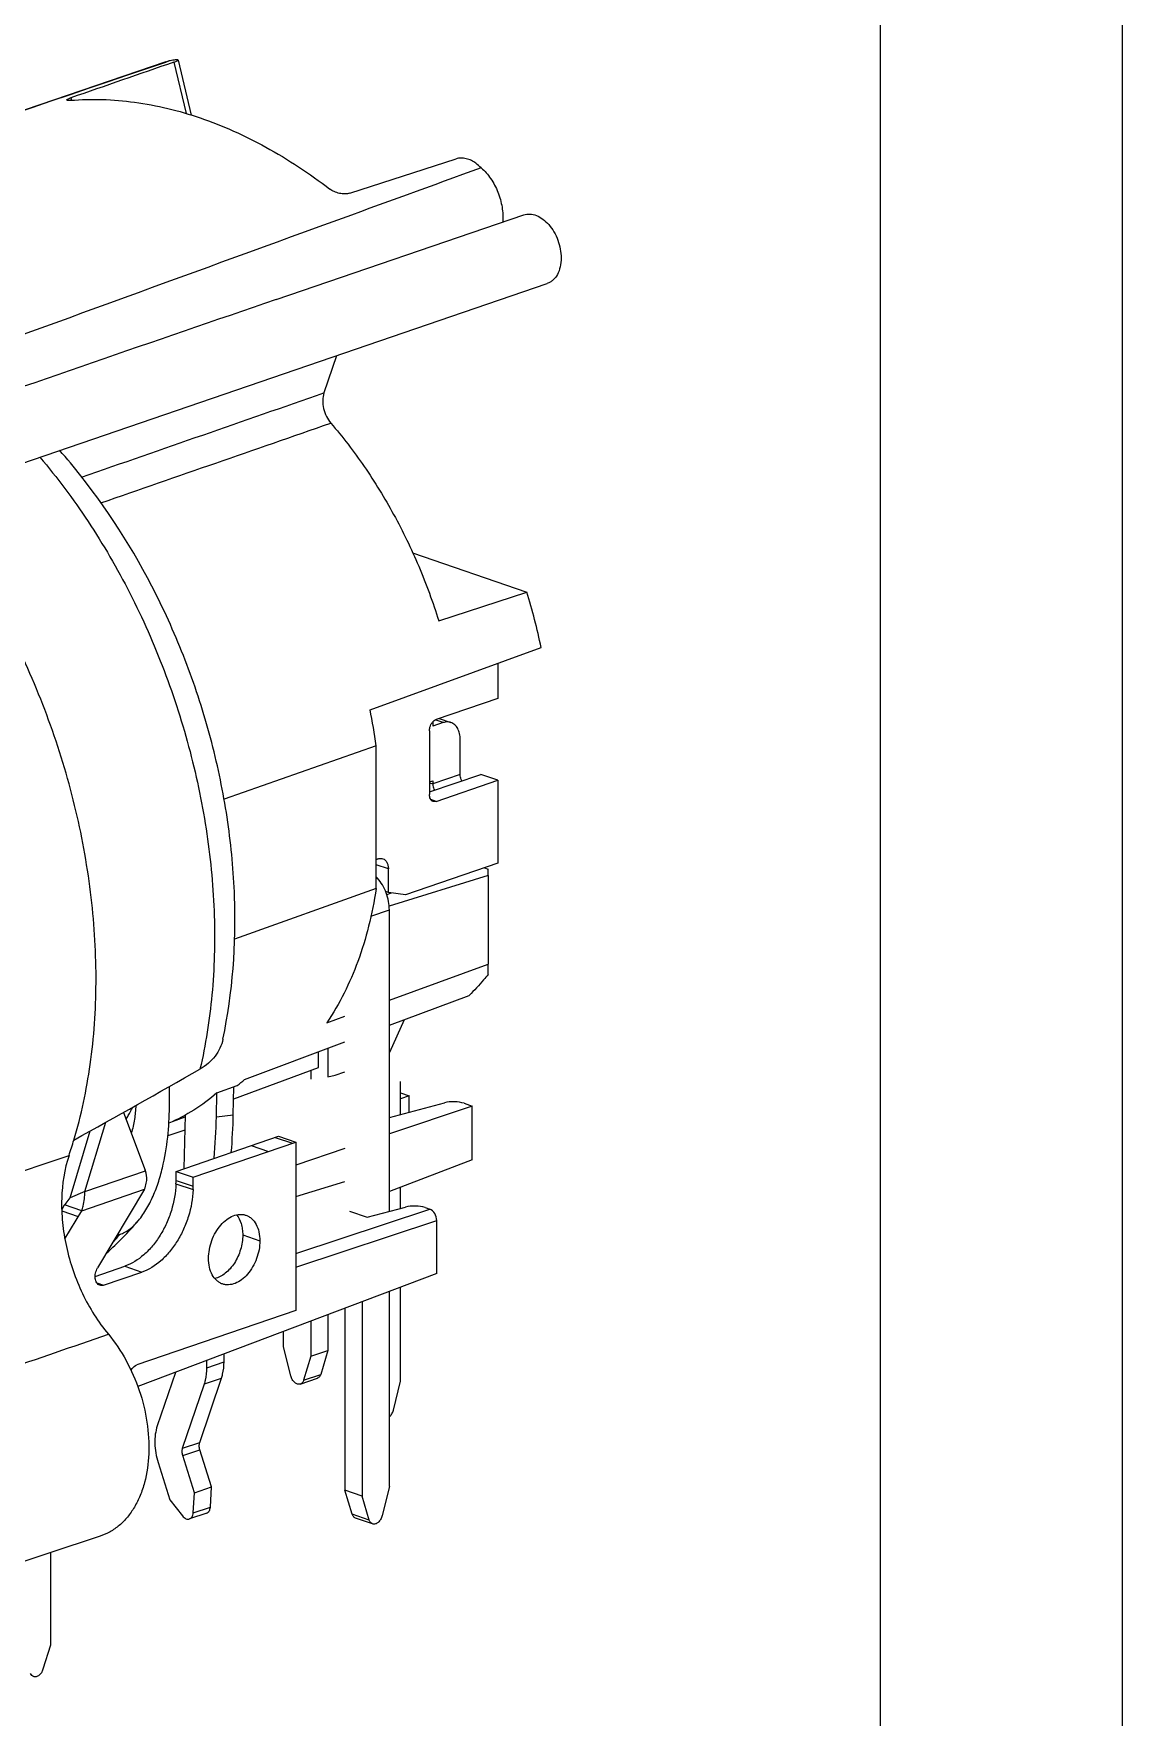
# Model space of a CAD drawing. Header units: millimetres. Extents: x 0 to 420, y -2 to 297.
# Drawn here: x 375 to 420, y 59.1 to 128.6 of the extents above; entities that cross this region are included whole.
import ezdxf

# ---------------------------------------------------------------- set-up
doc = ezdxf.new("R2010")
doc.units = ezdxf.units.MM
doc.header["$LTSCALE"] = 23.1
doc.layers.get('0').update_dxf_attribs({"linetype": 'CONTINUOUS'})
for name, color, linetype in [('AUSFORMSCHRAEGEN', 7, 'CONTINUOUS'), ('BEZUGSACHSEN', 7, 'CONTINUOUS'), ('FASEN', 7, 'CONTINUOUS'), ('RUNDUNGEN', 7, 'CONTINUOUS')]:
    doc.layers.add(name, color=color, linetype=linetype)

msp = doc.modelspace()

# ---------------------------------------------------------------- linework, layer by layer
at = {"color": 7, "linetype": 'CONTINUOUS'}
for p, q in [((420, 0), (420, 297)), ((410, 10), (410, 287)), ((391.75792, 100.35808), (392.24545, 100.19134)), ((394.18458, 97.80515), (393.47747, 98.047)), ((389.65909, 93.16949), (389.54602, 93.20816)), ((387.16301, 86.73629), (387.16301, 85.55554)), ((383.24976, 83.98929), (383.27734, 85.14316)), ((377.11577, 80.81475), (377.97533, 83.67521)), ((381.58888, 81.4082), (385.83152, 82.85927)), ((385.12442, 83.10111), (385.83152, 82.85927)), ((385.83152, 82.85927), (385.83152, 75.90554)), ((380.88178, 81.65004), (381.58888, 81.4082)), ((381.58888, 81.03232), (381.58888, 81.4082)), ((377.11577, 80.81475), (376.5034, 80.55435)), ((379.58245, 80.9099), (377.64042, 77.66487)), ((376.98245, 80.02064), (376.27534, 80.26249)), ((376.2892, 78.86227), (376.98245, 80.02064)), ((377.89042, 76.94829), (379.46756, 77.48771)), ((385.83152, 75.90554), (379.25543, 73.65639)), ((387.86304, 75.99244), (387.86304, 68.4809)), ((387.16301, 75.72798), (387.16301, 74.25604)), ((382.86781, 73.7812), (382.86781, 74.10534)), ((386.4559, 74.0142), (387.16301, 74.25604)), ((387.16301, 74.25604), (386.86311, 73.26362)), ((381.8631, 70.45482), (382.76484, 73.11239)), ((386.01966, 72.86276), (386.72677, 73.10461)), ((382.35486, 68.61458), (381.86942, 70.15184)), ((381.64775, 68.37274), (382.35486, 68.61458)), ((382.30113, 67.78348), (382.35486, 68.61458)), ((388.57015, 68.23905), (387.86304, 68.4809)), ((388.16294, 67.48848), (387.86304, 68.4809)), ((382.14873, 67.53289), (381.44163, 67.29104)), ((389.00639, 67.08762), (388.29928, 67.32946)), ((375.69161, 62.07186), (375.38227, 61.08446))]:
    msp.add_line(p, q, dxfattribs=at)
at = {"color": 3, "linetype": 'CONTINUOUS'}
for p, q in [((394.18458, 102.6363), (394.18458, 101.18805)), ((391.49757, 100.21741), (391.49757, 100.03973)), ((391.92183, 100.18484), (391.49757, 100.03973)), ((392.62894, 98.03987), (392.62894, 99.48699)), ((391.35615, 97.7361), (391.49757, 97.78447)), ((391.49757, 97.78447), (391.49757, 97.65292)), ((394.18458, 97.80515), (394.18458, 94.37528)), ((389.65909, 93.16949), (389.65909, 94.14304)), ((394.18458, 94.37528), (390.3662, 93.06932)), ((389.20654, 93.76038), (389.15743, 93.81486)), ((390.3662, 93.06932), (389.65909, 93.16949)), ((389.70152, 79.99791), (389.70152, 92.45177)), ((390.30817, 87.91265), (389.70152, 86.55817)), ((386.4559, 85.82127), (386.4559, 85.46019)), ((382.55136, 83.89742), (382.57505, 84.88872)), ((390.16587, 84.00083), (390.16587, 85.36457)), ((381.26039, 83.97515), (381.20749, 81.76144)), ((376.5034, 80.55435), (377.33395, 83.3183)), ((380.88178, 81.65004), (385.12442, 83.10111)), ((380.88178, 81.27417), (380.88178, 81.65004)), ((390.16587, 80.12127), (390.16587, 80.99693)), ((376.15697, 80.0647), (376.27534, 80.26249)), ((377.53832, 77.31156), (378.76046, 77.72955)), ((389.70152, 68.62601), (389.70152, 76.68698)), ((390.16587, 72.98387), (390.16587, 76.8624)), ((388.57015, 76.25957), (388.57015, 68.23905)), ((386.4559, 75.46085), (386.4559, 74.0142)), ((385.32453, 74.40115), (385.32453, 75.03344)), ((382.16071, 73.53935), (382.16071, 73.8382)), ((385.62443, 73.20358), (385.32453, 74.40115)), ((386.4559, 74.0142), (386.156, 73.02178)), ((380.85714, 73.34574), (380.10701, 71.13497)), ((381.156, 70.21297), (382.05773, 72.87055)), ((389.86597, 71.78631), (390.16587, 72.98387)), ((380.13858, 69.62007), (380.62402, 68.08282)), ((381.64775, 68.37274), (381.16231, 69.90999)), ((381.59403, 67.54164), (381.64775, 68.37274)), ((388.87005, 67.24663), (388.57015, 68.23905)), ((389.70152, 68.62601), (389.40162, 67.42844)), ((380.62402, 68.08282), (381.15074, 67.4161))]:
    msp.add_line(p, q, dxfattribs=at)
at = {"color": 9, "linetype": 'CONTINUOUS'}
for p, q in [((391.92183, 100.18484), (391.59384, 100.29702)), ((391.35615, 97.70128), (391.49757, 97.65292)), ((392.62894, 98.03987), (391.49757, 97.65292)), ((389.15743, 94.53528), (389.23483, 94.56175)), ((389.65909, 94.14304), (389.15743, 94.31462)), ((389.15743, 93.74358), (389.20654, 93.76038)), ((388.94037, 92.19144), (389.70152, 92.45177)), ((382.55136, 83.89742), (383.24976, 83.98929)), ((384.983, 83.05274), (385.6901, 82.8109)), ((383.99305, 82.71416), (384.70015, 82.47232)), ((377.11577, 80.81475), (379.61713, 81.67026)), ((376.98245, 80.02064), (379.58245, 80.9099)), ((380.87927, 81.13641), (381.58638, 80.89456)), ((380.88178, 81.27417), (381.58888, 81.03232)), ((376.15984, 80.01732), (376.84103, 79.78434)), ((383.63949, 79.02241), (384.3466, 78.78056)), ((378.76046, 77.72955), (379.46756, 77.48771)), ((377.6051, 77.04588), (377.89042, 76.94829)), ((382.16071, 73.53935), (382.86781, 73.7812)), ((382.05773, 72.87055), (382.76484, 73.11239)), ((386.156, 73.02178), (386.86311, 73.26362)), ((381.156, 70.21297), (381.8631, 70.45482)), ((381.16231, 69.90999), (381.86942, 70.15184)), ((381.59403, 67.54164), (382.30113, 67.78348)), ((388.87005, 67.24663), (388.16294, 67.48848))]:
    msp.add_line(p, q, dxfattribs=at)
at = {"color": 3, "linetype": 'CONTINUOUS'}
for centre, radius, start, end in [((389.4647, 93.89155), 0.70852, 108.931777, 115.7075684), ((355.83593, 84.52891), 26.7229, 354.974748, 358.6459261), ((377.07485, 81.27439), 3.80692, 357.9230608, 359.9965663)]:
    msp.add_arc(centre, radius, start, end, dxfattribs=at)
at = {"color": 7, "linetype": 'CONTINUOUS'}
for centre, radius, start, end in [((356.4858, 84.6232), 26.77147, 355.304335, 358.6431999), ((379.10961, 81.50722), 0.53307, 17.8101752, 20.7205711), ((377.27108, 81.69675), 2.44163, 341.2000676, 347.3771709), ((377.78196, 81.03255), 3.80692, 357.9230608, 359.9965663)]:
    msp.add_arc(centre, radius, start, end, dxfattribs=at)
at = {"color": 3, "linetype": 'CONTINUOUS'}
for points, knots in [([(392.24545, 100.19134), (392.19531, 100.20848), (392.08446, 100.22478), (391.97521, 100.2031), (391.92183, 100.18484)], [0, 0, 0, 0, 0.4843507, 1, 1, 1, 1]), ([(392.62894, 99.48699), (392.62894, 99.56918), (392.61359, 99.7263), (392.53907, 99.93873), (392.43384, 100.07908), (392.33046, 100.15543), (392.27421, 100.1815), (392.24545, 100.19134)], [0, 0, 0, 0, 0.28922196, 0.55034562, 0.78362798, 0.89305059, 1, 1, 1, 1]), ([(391.49757, 97.65292), (391.49757, 97.63092), (391.50352, 97.54086), (391.53113, 97.45243), (391.56216, 97.39176)], [0, 0, 0, 0, 0.24400522, 1, 1, 1, 1]), ([(392.69353, 97.77872), (392.68312, 97.79907), (392.64682, 97.8816), (392.62894, 97.9726), (392.62894, 98.03987)], [0, 0, 0, 0, 0.25361389, 1, 1, 1, 1]), ([(389.23483, 94.56175), (389.26684, 94.5727), (389.33239, 94.58567), (389.3989, 94.57594), (389.429, 94.56565)], [0, 0, 0, 0, 0.51543284, 1, 1, 1, 1]), ([(389.429, 94.56565), (389.46372, 94.55377), (389.53129, 94.51292), (389.60507, 94.41413), (389.6499, 94.2866), (389.65909, 94.19234), (389.65909, 94.14304)], [0, 0, 0, 0, 0.2154997, 0.44900128, 0.71051298, 1, 1, 1, 1]), ([(389.70152, 92.45177), (389.70152, 92.56965), (389.67746, 92.80955), (389.57893, 93.15779), (389.42357, 93.482), (389.28386, 93.67462), (389.20654, 93.76038)], [0, 0, 0, 0, 0.24781969, 0.50343935, 0.75726643, 1, 1, 1, 1]), ([(380.87928, 81.13643), (380.86583, 80.76424), (380.76545, 80.2024), (380.49978, 79.50057), (380.23752, 79.0069), (379.92229, 78.56743), (379.4656, 78.09333), (379.05002, 77.82859), (378.76046, 77.72955)], [0, 0, 0, 0, 0.26469297, 0.39962565, 0.53252572, 0.66085436, 0.78249593, 1, 1, 1, 1]), ([(376.27534, 80.26249), (376.29725, 80.28619), (376.37892, 80.37894), (376.45263, 80.4785), (376.5034, 80.55435)], [0, 0, 0, 0, 0.26126071, 1, 1, 1, 1]), ([(383.38276, 79.85403), (383.47029, 79.74876), (383.56733, 79.55051), (383.62911, 79.26201), (383.63949, 79.10369), (383.63949, 79.02241)], [0, 0, 0, 0, 0.46439625, 0.72429916, 1, 1, 1, 1]), ([(383.63949, 79.02241), (383.63949, 78.82036), (383.5907, 78.51304), (383.44757, 78.13087), (383.30271, 77.86332), (383.12735, 77.62912), (382.92843, 77.43782), (382.71395, 77.29755), (382.55958, 77.2401), (382.48356, 77.22323)], [0, 0, 0, 0, 0.26591275, 0.40217648, 0.53616789, 0.66484257, 0.78577826, 0.89751868, 1, 1, 1, 1]), ([(382.05773, 72.87055), (382.075, 72.92145), (382.13742, 73.13905), (382.16071, 73.36697), (382.16071, 73.53935)], [0, 0, 0, 0, 0.23771577, 1, 1, 1, 1]), ([(386.01966, 72.86276), (386.00179, 72.85665), (385.96278, 72.85016), (385.90225, 72.85871), (385.84189, 72.8846), (385.76227, 72.94179), (385.6791, 73.04738), (385.63804, 73.14923), (385.62443, 73.20358)], [0, 0, 0, 0, 0.0982505, 0.20170262, 0.31399156, 0.43657372, 0.70849278, 1, 1, 1, 1]), ([(386.156, 73.02178), (386.14493, 72.98514), (386.11953, 72.93322), (386.06602, 72.8838), (386.03536, 72.86813), (386.01966, 72.86276)], [0, 0, 0, 0, 0.53038755, 0.77010397, 1, 1, 1, 1]), ([(389.70169, 71.50786), (389.74169, 71.54197), (389.8109, 71.62909), (389.85226, 71.73156), (389.86597, 71.78631)], [0, 0, 0, 0, 0.48226851, 1, 1, 1, 1]), ([(380.10701, 71.13497), (380.06922, 71.02359), (380.01492, 70.78422), (379.99486, 70.40683), (380.03391, 70.01232), (380.09755, 69.75002), (380.13858, 69.62007)], [0, 0, 0, 0, 0.22940082, 0.47548653, 0.73421738, 1, 1, 1, 1]), ([(381.16231, 69.90999), (381.14616, 69.96115), (381.12799, 70.06311), (381.14039, 70.16697), (381.156, 70.21297)], [0, 0, 0, 0, 0.5248177, 1, 1, 1, 1]), ([(381.44162, 67.29105), (381.46298, 67.29836), (381.50456, 67.32249), (381.5519, 67.38051), (381.58309, 67.45586), (381.59212, 67.51209), (381.59403, 67.54164)], [0, 0, 0, 0, 0.2186436, 0.45304476, 0.71320805, 1, 1, 1, 1]), ([(381.15074, 67.4161), (381.1708, 67.39071), (381.2139, 67.34587), (381.28887, 67.29825), (381.36716, 67.27711), (381.41874, 67.28321), (381.44162, 67.29105)], [0, 0, 0, 0, 0.28903255, 0.55041938, 0.78399707, 1, 1, 1, 1]), ([(389.00639, 67.08763), (388.99069, 67.09298), (388.96005, 67.10866), (388.9065, 67.15805), (388.88112, 67.20998), (388.87005, 67.24663)], [0, 0, 0, 0, 0.22989438, 0.46944439, 1, 1, 1, 1]), ([(389.40162, 67.42844), (389.38801, 67.37408), (389.34696, 67.27222), (389.26374, 67.1667), (389.18419, 67.10941), (389.1238, 67.0836), (389.06327, 67.07496), (389.02427, 67.08152), (389.00639, 67.08763)], [0, 0, 0, 0, 0.29151735, 0.56339176, 0.68600635, 0.79827421, 0.90172097, 1, 1, 1, 1])]:
    msp.add_open_spline(points, degree=3, knots=knots, dxfattribs=at)
at = {"color": 7, "linetype": 'CONTINUOUS'}
for points, knots in [([(379.6537, 81.16317), (379.66219, 81.201), (379.68653, 81.37029), (379.66056, 81.54573), (379.61713, 81.67026)], [0, 0, 0, 0, 0.22715228, 1, 1, 1, 1]), ([(376.98245, 80.02064), (377.00458, 80.08553), (377.08035, 80.34388), (377.11402, 80.61425), (377.11577, 80.81475)], [0, 0, 0, 0, 0.25481398, 1, 1, 1, 1]), ([(381.58638, 80.89458), (381.57293, 80.5224), (381.47255, 79.96056), (381.20688, 79.25873), (380.94462, 78.76506), (380.6294, 78.32558), (380.17271, 77.85149), (379.75713, 77.58675), (379.46756, 77.48771)], [0, 0, 0, 0, 0.26469297, 0.39962565, 0.53252572, 0.66085436, 0.78249593, 1, 1, 1, 1]), ([(382.22528, 78.05503), (382.22528, 78.17836), (382.24988, 78.42937), (382.35081, 78.79451), (382.51047, 79.13619), (382.71903, 79.43309), (382.96433, 79.66689), (383.23233, 79.82288), (383.4681, 79.87845), (383.64679, 79.87079), (383.73108, 79.85084), (383.77136, 79.83707)], [0, 0, 0, 0, 0.13836448, 0.28111021, 0.42311603, 0.55939434, 0.68588467, 0.80038062, 0.90353106, 0.95224448, 1, 1, 1, 1]), ([(383.77136, 79.83707), (383.8145, 79.82233), (383.89889, 79.78322), (384.05395, 79.66868), (384.21179, 79.45817), (384.32357, 79.13951), (384.3466, 78.90383), (384.3466, 78.78056)], [0, 0, 0, 0, 0.10696165, 0.21638, 0.44965969, 0.71078099, 1, 1, 1, 1]), ([(384.3466, 78.78056), (384.3466, 78.65723), (384.322, 78.40621), (384.22107, 78.04108), (384.06141, 77.6994), (383.85285, 77.40249), (383.60755, 77.16869), (383.33954, 77.01271), (383.10378, 76.95714), (382.92509, 76.9648), (382.8408, 76.98475), (382.80052, 76.99852)], [0, 0, 0, 0, 0.13836448, 0.28111021, 0.42311603, 0.55939434, 0.68588467, 0.80038062, 0.90353106, 0.95224448, 1, 1, 1, 1]), ([(382.80052, 76.99852), (382.75738, 77.01326), (382.67299, 77.05236), (382.51793, 77.1669), (382.36009, 77.37742), (382.24831, 77.69608), (382.22528, 77.93175), (382.22528, 78.05503)], [0, 0, 0, 0, 0.10696165, 0.21638, 0.44965969, 0.71078099, 1, 1, 1, 1]), ([(377.72861, 76.94505), (377.70383, 76.95353), (377.65553, 76.98062), (377.59876, 77.04518), (377.55893, 77.12938), (377.52941, 77.2658), (377.54367, 77.45464), (377.6006, 77.59833), (377.64042, 77.66487)], [0, 0, 0, 0, 0.09693058, 0.20005794, 0.31334388, 0.43792787, 0.71307075, 1, 1, 1, 1]), ([(377.89042, 76.94829), (377.86375, 76.93917), (377.80913, 76.92838), (377.7537, 76.93646), (377.72861, 76.94505)], [0, 0, 0, 0, 0.51530246, 1, 1, 1, 1]), ([(382.76484, 73.11239), (382.78211, 73.1633), (382.84452, 73.3809), (382.86781, 73.60881), (382.86781, 73.7812)], [0, 0, 0, 0, 0.23771577, 1, 1, 1, 1]), ([(386.86311, 73.26362), (386.85203, 73.22698), (386.82664, 73.17507), (386.77312, 73.12564), (386.74246, 73.10998), (386.72677, 73.10461)], [0, 0, 0, 0, 0.53038755, 0.77010397, 1, 1, 1, 1]), ([(381.86942, 70.15184), (381.85326, 70.203), (381.8351, 70.30495), (381.8475, 70.40882), (381.8631, 70.45482)], [0, 0, 0, 0, 0.5248177, 1, 1, 1, 1]), ([(382.14873, 67.53289), (382.17008, 67.5402), (382.21166, 67.56433), (382.25901, 67.62235), (382.2902, 67.6977), (382.29922, 67.75394), (382.30113, 67.78348)], [0, 0, 0, 0, 0.2186436, 0.45304476, 0.71320805, 1, 1, 1, 1]), ([(388.29928, 67.32947), (388.28358, 67.33483), (388.25294, 67.3505), (388.19939, 67.39989), (388.17402, 67.45182), (388.16294, 67.48848)], [0, 0, 0, 0, 0.22989438, 0.46944439, 1, 1, 1, 1]), ([(374.99648, 60.77716), (374.96851, 60.78674), (374.91425, 60.82309), (374.88178, 60.87852), (374.86958, 60.90911)], [0, 0, 0, 0, 0.47306116, 1, 1, 1, 1]), ([(375.38227, 61.08446), (375.36645, 61.03397), (375.32327, 60.94039), (375.24114, 60.84474), (375.16477, 60.79406), (375.10739, 60.77165), (375.05019, 60.7649), (375.01342, 60.77137), (374.99648, 60.77716)], [0, 0, 0, 0, 0.29283936, 0.56315949, 0.68500036, 0.79705133, 0.90091048, 1, 1, 1, 1])]:
    msp.add_open_spline(points, degree=3, knots=knots, dxfattribs=at)
at = {"layer": 'AUSFORMSCHRAEGEN', "color": 7, "linetype": 'CONTINUOUS'}
for p, q in [((390.66345, 107.19345), (395.3777, 105.58109)), ((391.74163, 104.3948), (395.3777, 105.58109)), ((388.9035, 100.71985), (395.97365, 103.28554)), ((389.15743, 93.33101), (389.15743, 99.2337)), ((389.58959, 93.09195), (389.78943, 93.15103)), ((383.26539, 84.64332), (386.77548, 85.93927)), ((387.16301, 85.55554), (387.46706, 85.62837)), ((387.46706, 85.62837), (387.86304, 85.75461)), ((390.16587, 84.89223), (390.51383, 84.77322)), ((393.12392, 84.34781), (389.70152, 83.20468)), ((390.51383, 84.77322), (390.16587, 84.64024)), ((390.51383, 84.09326), (390.51383, 84.77322)), ((393.12392, 82.12535), (393.12392, 84.34781)), ((380.73973, 83.71083), (381.25865, 83.90242)), ((387.86304, 82.5906), (385.83152, 81.91204)), ((393.12392, 82.12535), (389.70152, 80.81979)), ((385.83152, 80.60824), (387.86304, 81.2329)), ((388.05396, 80.0071), (388.78935, 79.75559)), ((377.74003, 66.5784), (369.00592, 63.70464))]:
    msp.add_line(p, q, dxfattribs=at)
for centre, radius, start, end in [((372.01876, 98.2917), 24.46988, 11.775712, 17.3310549), ((365.51091, 95.95813), 23.87231, 7.8865572, 11.5057627)]:
    msp.add_arc(centre, radius, start, end, dxfattribs=at)
for points, knots in [([(389.15743, 93.33101), (389.0776, 92.80808), (388.8743, 91.78972), (388.29375, 89.89308), (387.64348, 88.57295), (387.11351, 87.78942)], [0, 0, 0, 0, 0.26688045, 0.52277097, 1, 1, 1, 1]), ([(382.57141, 84.88881), (382.27138, 84.63088), (381.63947, 84.1619), (380.94297, 83.7949), (380.58648, 83.64168)], [0, 0, 0, 0, 0.50487618, 1, 1, 1, 1])]:
    msp.add_open_spline(points, degree=3, knots=knots, dxfattribs=at)
at = {"layer": 'BEZUGSACHSEN', "color": 7, "linetype": 'CONTINUOUS'}
for p, q in [((380.46143, 127.48416), (380.59069, 127.51707)), ((385.01788, 117.65958), (395.25479, 121.16081)), ((370.55766, 109.54327), (396.22563, 118.32224))]:
    msp.add_line(p, q, dxfattribs=at)
msp.add_arc((1437.80245, -2959.03945), 3251.83522, 108.8899157, 109.17313979, dxfattribs=at)
for points, knots in [([(393.4949, 123.10357), (393.64439, 122.97456), (393.91536, 122.66076), (394.20717, 122.10417), (394.37861, 121.4915), (394.4019, 121.06758), (394.3862, 120.8629)], [0, 0, 0, 0, 0.23813793, 0.49358537, 0.75243228, 1, 1, 1, 1]), ([(395.2548, 121.16077), (395.3358, 121.18847), (395.51687, 121.21231), (395.7936, 121.14652), (396.06189, 120.99065), (396.3071, 120.7568), (396.51564, 120.4599), (396.67537, 120.11822), (396.77622, 119.75308), (396.80087, 119.50206), (396.80087, 119.37876)], [0, 0, 0, 0, 0.09608104, 0.19927385, 0.31382083, 0.44036753, 0.57671089, 0.71874798, 0.86161169, 1, 1, 1, 1]), ([(396.80087, 119.37876), (396.80087, 119.25551), (396.77779, 119.01985), (396.66612, 118.70113), (396.50814, 118.49072), (396.35319, 118.37605), (396.26876, 118.33702), (396.22562, 118.32227)], [0, 0, 0, 0, 0.28915624, 0.55037193, 0.78360609, 0.89303578, 1, 1, 1, 1]), ([(376.66045, 82.94484), (376.96466, 83.96444), (377.41901, 86.11728), (377.64801, 89.48627), (377.44192, 93.0048), (376.80668, 96.57476), (375.76037, 100.09752), (374.33191, 103.47533), (372.56147, 106.61387), (371.15496, 108.53002), (370.4048, 109.42152)], [0, 0, 0, 0, 0.1131397, 0.23291595, 0.3580861, 0.48697291, 0.61764101, 0.74803455, 0.87610945, 1, 1, 1, 1])]:
    msp.add_open_spline(points, degree=3, knots=knots, dxfattribs=at)
at = {"layer": 'BEZUGSACHSEN', "color": 9, "linetype": 'CONTINUOUS'}
msp.add_open_spline([(375.25498, 111.15171), (375.9717, 110.30914), (377.32101, 108.50125), (379.03873, 105.54226), (380.44981, 102.35451), (381.51787, 99.0197), (382.21585, 95.62281), (382.52562, 92.25005), (382.43921, 88.98786), (382.10851, 86.88132), (381.87234, 85.87328)], degree=3, knots=[0, 0, 0, 0, 0.12290502, 0.24993396, 0.37940953, 0.50947971, 0.63826465, 0.76396345, 0.88496573, 1, 1, 1, 1], dxfattribs=at)
at = {"layer": 'FASEN', "color": 7, "linetype": 'CONTINUOUS'}
for p, q in [((393.63508, 94.18734), (393.78318, 94.13669)), ((393.79052, 93.86837), (393.78318, 94.13669)), ((393.79052, 93.86837), (389.69362, 92.61087)), ((393.79052, 93.86837), (393.79052, 90.20579)), ((389.70152, 88.726), (393.79052, 90.20579)), ((389.70152, 87.68572), (392.9978, 88.91887)), ((387.11351, 87.78942), (387.86304, 88.06066)), ((383.70999, 85.44513), (387.86305, 86.99808)), ((382.57141, 84.88881), (383.41507, 85.19279))]:
    msp.add_line(p, q, dxfattribs=at)
for centre, major_axis, ratio, start_param, end_param in [((393.63202, 105.55791), (-0.09011, 17.08902), 0.01033086, -2.746231, -2.68687591), ((376.29772, 99.73978), (-3.61369, 16.28125), 0.68990973, -2.80535861, -2.77363655)]:
    msp.add_ellipse(centre, major_axis=major_axis, ratio=ratio, start_param=start_param, end_param=end_param, dxfattribs=at)
msp.add_open_spline([(393.78318, 89.78754), (393.72165, 89.71001), (393.47413, 89.40795), (393.20728, 89.12163), (392.9978, 88.91887)], degree=3, knots=[0, 0, 0, 0, 0.25345416, 1, 1, 1, 1], dxfattribs=at)
at = {"layer": 'RUNDUNGEN', "color": 7, "linetype": 'CONTINUOUS'}
for p, q in [((380.46154, 127.48383), (355.14215, 118.88146)), ((380.968, 127.556), (381.50895, 125.28321)), ((388.05994, 122.05427), (392.45947, 123.47725)), ((387.51759, 115.34391), (386.99606, 113.80685)), ((389.15743, 99.2337), (382.86763, 97.02017)), ((391.35615, 97.32147), (393.47747, 98.047)), ((389.15743, 93.33101), (383.29737, 91.24237)), ((386.77548, 85.93927), (386.77548, 86.59136)), ((380.61079, 84.46472), (380.61079, 85.15613)), ((389.70152, 83.87747), (391.98058, 84.48292)), ((392.79052, 84.46184), (393.12392, 84.34781)), ((378.70819, 84.07523), (379.60819, 81.69582)), ((388.78935, 79.75559), (390.36751, 80.17484)), ((391.17744, 80.15376), (391.37474, 80.08628)), ((391.65754, 77.42593), (391.65754, 79.61373)), ((378.56288, 79.04288), (378.43796, 78.99752)), ((391.65754, 77.42593), (379.30442, 72.75915)), ((375.69161, 65.90442), (375.69161, 62.07186))]:
    msp.add_line(p, q, dxfattribs=at)
at = {"layer": 'RUNDUNGEN', "color": 9, "linetype": 'CONTINUOUS'}
for p, q in [((380.46476, 127.47435), (380.59069, 127.51707)), ((380.7924, 127.46763), (381.2963, 125.35049)), ((376.53561, 125.99583), (376.55804, 125.90159)), ((391.63899, 96.93451), (391.40911, 97.01314)), ((381.24546, 83.35044), (380.54325, 83.11831)), ((367.6695, 79.33991), (376.45823, 82.30804)), ((385.83152, 78.25389), (391.37474, 80.08628)), ((385.83152, 77.68786), (391.65754, 79.61373))]:
    msp.add_line(p, q, dxfattribs=at)
at = {"layer": 'RUNDUNGEN', "color": 3, "linetype": 'CONTINUOUS'}
for p, q in [((394.18458, 101.18805), (391.63899, 100.31741)), ((391.35615, 99.84479), (391.35615, 97.21365)), ((391.63899, 96.93451), (394.18458, 97.80515))]:
    msp.add_line(p, q, dxfattribs=at)
at = {"layer": 'RUNDUNGEN', "color": 7, "linetype": 'CONTINUOUS'}
for centre, radius, start, end in [((382.57847, 116.40912), 11.28441, 99.0140046, 100.1457563), ((377.12747, 124.27801), 1.81691, 109.0109413, 110.5716129), ((377.44922, 104.51122), 24.5589, 49.2049572, 49.8788654), ((356.80504, 94.43161), 25.69445, 38.3700961, 41.4333028), ((358.58262, 88.33487), 18.86426, 341.3682668, 343.3976679), ((369.27724, 88.13042), 13.16968, 315.6038703, 319.7213936), ((369.6812, 87.73044), 12.60121, 311.4156863, 315.618299)]:
    msp.add_arc(centre, radius, start, end, dxfattribs=at)
at = {"layer": 'RUNDUNGEN', "color": 9, "linetype": 'CONTINUOUS'}
for centre, radius, start, end in [((367.5919, 90.1236), 12.88569, 331.4404704, 333.0264797), ((367.82024, 89.9995), 12.6258, 330.5709406, 331.4396889), ((369.62225, 86.83619), 11.86046, 316.9668466, 318.9221739)]:
    msp.add_arc(centre, radius, start, end, dxfattribs=at)
at = {"layer": 'RUNDUNGEN', "color": 7, "linetype": 'CONTINUOUS'}
for centre, major_axis, ratio, start_param, end_param in [((381.88092, 101.6732), (996.02226, 344.50591), 0.02346845, 1.56377202, 1.5680457), ((342.72231, 87.0695), (89.51191, 42.8521), 0.19349946, -1.27603907, -1.21256452), ((392.36625, 84.32657), (0.59999, -0.00781), 0.33037201, 0.78969941, 2.27322927), ((390.75318, 80.01849), (0.59999, -0.00781), 0.33037201, 0.78969941, 2.27322927), ((391.37466, 79.71037), (-0.12937, 0.37851), 0.66462773, -2.04577883, -0.47528709)]:
    msp.add_ellipse(centre, major_axis=major_axis, ratio=ratio, start_param=start_param, end_param=end_param, dxfattribs=at)
at = {"layer": 'RUNDUNGEN', "color": 9, "linetype": 'CONTINUOUS'}
for points in [[(355.19127, 118.89241), (363.61482, 121.75585), (372.03931, 124.6165), (380.46476, 127.47436)], [(376.98094, 110.32576), (380.31922, 111.48639), (383.65759, 112.64675), (386.99606, 113.80685)], [(377.77776, 109.26376), (380.94559, 110.36166), (384.11352, 111.4593), (387.28154, 112.55666)], [(369.3194, 71.90373), (372.24114, 72.90958), (375.16293, 73.91528), (378.08477, 74.92085)]]:
    msp.add_open_spline(points, degree=3, dxfattribs=at)
at = {"layer": 'RUNDUNGEN', "color": 7, "linetype": 'CONTINUOUS'}
for points, knots in [([(380.7924, 127.46763), (380.81808, 127.4765), (380.86295, 127.49286), (380.91864, 127.51675), (380.95171, 127.53496), (380.96599, 127.5475), (380.9685, 127.55377), (380.96798, 127.55599)], [0, 0, 0, 0, 0.40693961, 0.71413023, 0.90971516, 0.9658238, 1, 1, 1, 1]), ([(380.96798, 127.55599), (380.96688, 127.56068), (380.95556, 127.56443), (380.94138, 127.56603), (380.91405, 127.5666), (380.8702, 127.56287), (380.83212, 127.5576), (380.81048, 127.55417)], [0, 0, 0, 0, 0.08990429, 0.17314019, 0.28443999, 0.59072604, 1, 1, 1, 1]), ([(376.3606, 125.9051), (376.35946, 125.90992), (376.36629, 125.91896), (376.37754, 125.92758), (376.39921, 125.94105), (376.43657, 125.95857), (376.46987, 125.97186), (376.48905, 125.97907)], [0, 0, 0, 0, 0.09785592, 0.18192616, 0.29279328, 0.59515131, 1, 1, 1, 1]), ([(376.52144, 125.89288), (376.49936, 125.8911), (376.4605, 125.88875), (376.4157, 125.88857), (376.388, 125.89156), (376.37297, 125.89467), (376.36182, 125.89991), (376.3606, 125.9051)], [0, 0, 0, 0, 0.40320648, 0.70687654, 0.81835068, 0.90292582, 1, 1, 1, 1]), ([(376.52144, 125.89288), (376.95743, 125.9281), (377.84357, 125.94941), (379.65372, 125.79703), (381.96752, 125.22917), (384.69003, 124.00029), (386.40253, 122.86759), (387.2404, 122.22678)], [0, 0, 0, 0, 0.11338422, 0.22920234, 0.47014497, 0.72657316, 1, 1, 1, 1]), ([(393.27512, 123.29101), (393.22018, 123.3373), (393.0915, 123.41593), (392.87848, 123.48826), (392.66214, 123.51429), (392.52122, 123.49722), (392.45947, 123.47725)], [0, 0, 0, 0, 0.24916503, 0.51638669, 0.77492825, 1, 1, 1, 1]), ([(388.05994, 122.05427), (387.99817, 122.03429), (387.85719, 122.01713), (387.64078, 122.04197), (387.42744, 122.11032), (387.29688, 122.18358), (387.2404, 122.22678)], [0, 0, 0, 0, 0.22571068, 0.48513788, 0.75276764, 1, 1, 1, 1]), ([(386.99606, 113.80685), (386.96309, 113.70969), (386.93048, 113.49279), (386.968, 113.16018), (387.08295, 112.83586), (387.2083, 112.6415), (387.28154, 112.55666)], [0, 0, 0, 0, 0.23114261, 0.48537658, 0.74750763, 1, 1, 1, 1]), ([(387.28154, 112.55666), (387.77301, 111.98739), (388.7056, 110.77193), (389.91947, 108.78946), (390.95063, 106.65364), (391.5018, 105.15731), (391.74163, 104.3948)], [0, 0, 0, 0, 0.24104028, 0.4898553, 0.74380892, 1, 1, 1, 1]), ([(382.81958, 87.1094), (383.22626, 89.03601), (383.44474, 92.06756), (383.07273, 96.10612), (382.45587, 99.19442), (381.51942, 102.22811), (379.88706, 106.08147), (378.23059, 108.764), (376.94994, 110.38114)], [0, 0, 0, 0, 0.23917626, 0.36449756, 0.49217725, 0.62094457, 0.74943544, 1, 1, 1, 1]), ([(382.81959, 87.10939), (382.79314, 86.98415), (382.71121, 86.73685), (382.50596, 86.39842), (382.2236, 86.10237), (381.99523, 85.94345), (381.87234, 85.87328)], [0, 0, 0, 0, 0.23960143, 0.48289025, 0.73510018, 1, 1, 1, 1]), ([(379.21748, 84.36989), (379.21035, 84.17947), (379.17554, 83.79418), (379.09067, 83.41517), (379.0282, 83.22979)], [0, 0, 0, 0, 0.49344219, 1, 1, 1, 1]), ([(379.32448, 79.61611), (379.45823, 79.77385), (379.69751, 80.12464), (379.97887, 80.701), (380.19894, 81.31463), (380.41809, 82.1509), (380.5755, 83.20403), (380.61079, 84.04868), (380.61079, 84.46472)], [0, 0, 0, 0, 0.12153018, 0.24799052, 0.37608559, 0.50395507, 0.75551931, 1, 1, 1, 1]), ([(376.45823, 82.30804), (376.26536, 81.73609), (376.12265, 80.79862), (376.17157, 79.53023), (376.33191, 78.53264), (376.61052, 77.54502), (377.12191, 76.29517), (377.66151, 75.43076), (378.08477, 74.92085)], [0, 0, 0, 0, 0.23064402, 0.35557356, 0.48458622, 0.61569018, 0.74677636, 1, 1, 1, 1]), ([(378.56288, 79.04288), (378.63191, 79.06795), (378.92284, 79.20437), (379.1651, 79.42814), (379.32448, 79.61611)], [0, 0, 0, 0, 0.22959582, 1, 1, 1, 1]), ([(378.08477, 74.92085), (378.36246, 74.5863), (378.85892, 73.84477), (379.39674, 72.61392), (379.71676, 71.30956), (379.79742, 70.01739), (379.65602, 68.9937), (379.41272, 68.26353), (379.17706, 67.78345), (378.88743, 67.36637), (378.54823, 67.01976), (378.16515, 66.75042), (377.88369, 66.62571), (377.74002, 66.57843)], [0, 0, 0, 0, 0.1370578, 0.27931104, 0.42147158, 0.55823142, 0.68521795, 0.74429379, 0.8002376, 0.85322751, 0.90369496, 0.95232192, 1, 1, 1, 1]), ([(379.02532, 73.42037), (379.03814, 73.44859), (379.09144, 73.54562), (379.17938, 73.63037), (379.25543, 73.65639)], [0, 0, 0, 0, 0.27828664, 1, 1, 1, 1])]:
    msp.add_open_spline(points, degree=3, knots=knots, dxfattribs=at)
at = {"layer": 'RUNDUNGEN', "color": 9, "linetype": 'CONTINUOUS'}
msp.add_open_spline([(393.4949, 123.10357), (391.45148, 122.3604), (383.27687, 119.38687), (375.10292, 116.41153), (368.97256, 114.17891)], degree=3, knots=[0, 0, 0, 0, 0.24996675, 1, 1, 1, 1], dxfattribs=at)
at = {"layer": 'RUNDUNGEN', "color": 3, "linetype": 'CONTINUOUS'}
for points, knots in [([(391.35615, 99.84479), (391.35615, 99.8699), (391.36002, 99.921), (391.37877, 100.00933), (391.41652, 100.10586), (391.4927, 100.22578), (391.57718, 100.29627), (391.63899, 100.31741)], [0, 0, 0, 0, 0.12997039, 0.26416991, 0.46643523, 0.66186379, 1, 1, 1, 1]), ([(391.50955, 96.93191), (391.4864, 96.93983), (391.44135, 96.96707), (391.39216, 97.03292), (391.36228, 97.11795), (391.35615, 97.18079), (391.35615, 97.21365)], [0, 0, 0, 0, 0.2155006, 0.44900345, 0.71051484, 1, 1, 1, 1]), ([(391.63899, 96.93451), (391.61765, 96.92721), (391.57395, 96.91857), (391.52961, 96.92505), (391.50955, 96.93191)], [0, 0, 0, 0, 0.51543242, 1, 1, 1, 1])]:
    msp.add_open_spline(points, degree=3, knots=knots, dxfattribs=at)

doc.saveas('drawing.dxf')
